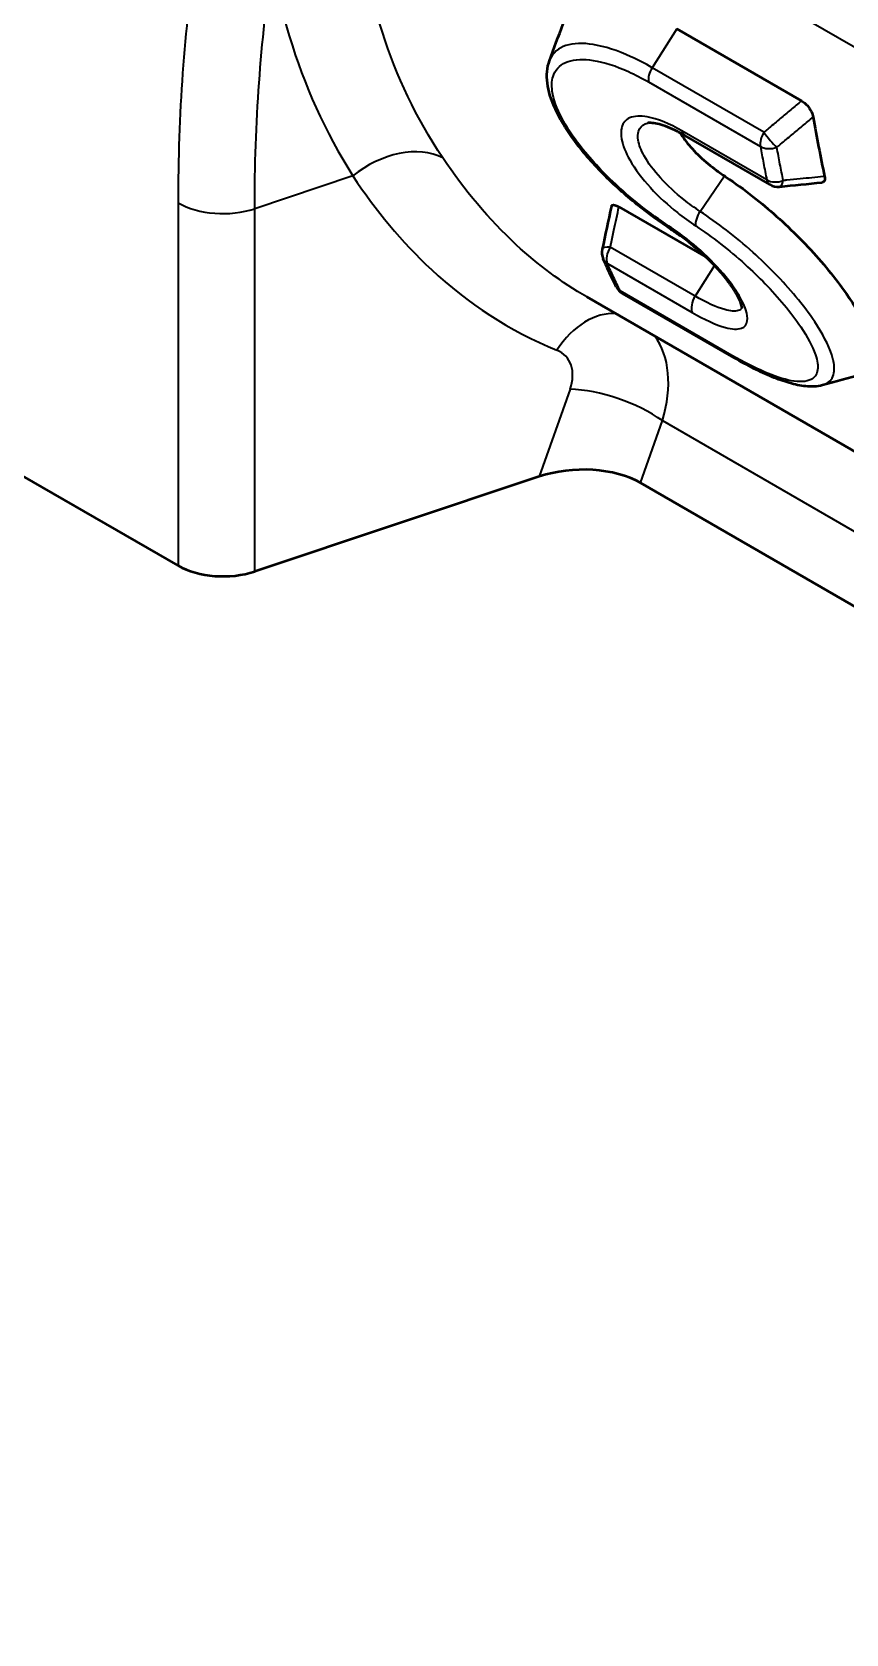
# Model space of a CAD drawing. Header units: millimetres. Extents: x 0 to 1485, y 0 to 1050.
# Drawn here: x 187.4 to 213.1, y 158.9 to 209.4 of the extents above; entities that cross this region are included whole.
import ezdxf

# ---------------------------------------------------------------- set-up
doc = ezdxf.new("R2010")
doc.units = ezdxf.units.MM
doc.header["$LTSCALE"] = 2.5
doc.layers.add('Sichtbar (ISO)', color=7, linetype='Continuous', lineweight=50)
doc.layers.add('Sichtbar schmal (ISO)', color=7, linetype='Continuous', lineweight=35)

msp = doc.modelspace()

# ---------------------------------------------------------------- linework, layer by layer
at = {"layer": 'Sichtbar (ISO)'}
for p, q in [((207.742, 209.512), (211.68, 207.239)), ((210.678, 204.598), (208.003, 206.142)), ((205.921, 203.897), (208.667, 202.312)), ((287.419, 153.42), (204.908, 201.058)), ((209.557, 199.138), (206.033, 201.172)), ((192.026, 192.592), (187.125, 195.422)), ((203.41, 195.398), (194.44, 192.409)), ((287.555, 148.461), (206.6, 195.201))]:
    msp.add_line(p, q, dxfattribs=at)
for centre, start, end in [((210.928, 205.031), 240, 275.7162), ((205.883, 202.456), 167.9804, 203.8035), ((206.283, 201.605), 206.5805, 240)]:
    msp.add_arc(centre, 0.5, start, end, dxfattribs=at)
for centre, major_axis, ratio, start_param, end_param in [((-209.987, 762.833), (-1137.264, 141.057), 0.484042, 2.009222, 2.010493), ((783.778, 180.94), (-399.271, -538.22), 0.816322, 5.220375, 5.222531), ((204.66, 194.148), (2.629, 0.122), 0.556769, 0.715118, 2.04024), ((193.44, 193.409), (2, 0), 0.57735, 3.926991, 5.235988)]:
    msp.add_ellipse(centre, major_axis=major_axis, ratio=ratio, start_param=start_param, end_param=end_param, dxfattribs=at)
for points in [[(203.734, 208.503), (203.876, 208.89), (204.018, 209.276), (204.16, 209.662)], [(212.042, 206.729), (212.153, 206.097), (212.274, 205.471), (212.404, 204.855)], [(213.587, 198.615), (213.17, 198.503), (212.754, 198.391), (212.338, 198.278)]]:
    msp.add_open_spline(points, degree=3, dxfattribs=at)
for points, knots in [([(207.562, 203.188), (207.206, 203.421), (206.845, 203.684), (206.127, 204.267), (205.769, 204.587), (205.254, 205.109), (205.086, 205.291), (204.768, 205.659), (204.619, 205.846), (204.362, 206.199), (204.252, 206.364), (203.978, 206.822), (203.835, 207.12), (203.671, 207.67), (203.635, 207.923), (203.669, 208.282), (203.694, 208.396), (203.734, 208.503)], [-0.000008, -0.000008, -0.000008, -0.000008, 0.282624, 0.282624, 0.565261, 0.565261, 0.706579, 0.706579, 0.842477, 0.842477, 0.956879, 0.956879, 1.156209, 1.156209, 1.329427, 1.329427, 1.41317, 1.41317, 1.41317, 1.41317]), ([(211.68, 207.239), (211.722, 207.214), (211.765, 207.183), (211.844, 207.108), (211.879, 207.069), (211.941, 206.982), (211.968, 206.938), (212.002, 206.865), (212.013, 206.837), (212.031, 206.782), (212.038, 206.755), (212.042, 206.729)], [0, 0, 0, 0, 0.0356303, 0.0356303, 0.0677739, 0.0677739, 0.0998273, 0.0998273, 0.1202458, 0.1202458, 0.1415178, 0.1415178, 0.1415178, 0.1415178]), ([(208.003, 206.142), (207.895, 206.205), (207.788, 206.261), (207.582, 206.359), (207.483, 206.401), (207.295, 206.47), (207.207, 206.496), (207.049, 206.531), (206.98, 206.54), (206.872, 206.544), (206.834, 206.538), (206.817, 206.534)], [0, 0, 0, 0, 0.1012084, 0.1012084, 0.2024168, 0.2024168, 0.3036251, 0.3036251, 0.4048335, 0.4048335, 0.5060419, 0.5060419, 0.5060419, 0.5060419]), ([(207.866, 206.218), (207.904, 206.149), (207.95, 206.078), (208.109, 205.86), (208.247, 205.703), (208.577, 205.379), (208.758, 205.227), (209.038, 205.015), (209.141, 204.941), (209.244, 204.874)], [0.0998904, 0.0998904, 0.0998904, 0.0998904, 0.1529802, 0.1529802, 0.2673441, 0.2673441, 0.3889276, 0.3889276, 0.4608072, 0.4608072, 0.4608072, 0.4608072]), ([(209.244, 204.874), (209.262, 204.861), (209.281, 204.849), (209.581, 204.648), (209.868, 204.44), (210.645, 203.83), (211.14, 203.391), (212.096, 202.424), (212.528, 201.922), (213.17, 201.059), (213.413, 200.682), (213.768, 200.004), (213.882, 199.712), (213.994, 199.195), (213.978, 198.99), (213.833, 198.728), (213.726, 198.653), (213.587, 198.615)], [1.508905, 1.508905, 1.508905, 1.508905, 1.523467, 1.523467, 1.744857, 1.744857, 2.121834, 2.121834, 2.508447, 2.508447, 2.811377, 2.811377, 3.08858, 3.08858, 3.388809, 3.388809, 3.635075, 3.635075, 3.635075, 3.635075]), ([(212.404, 204.855), (212.414, 204.811), (212.415, 204.771), (212.399, 204.712), (212.384, 204.691), (212.35, 204.673), (212.338, 204.67), (212.323, 204.668)], [0, 0, 0, 0, 0.03758467, 0.03758467, 0.0721228, 0.0721228, 0.08903675, 0.08903675, 0.08903675, 0.08903675]), ([(205.684, 203.916), (205.688, 203.934), (205.698, 203.947), (205.733, 203.962), (205.759, 203.962), (205.828, 203.945), (205.873, 203.925), (205.921, 203.897)], [0.0424619, 0.0424619, 0.0424619, 0.0424619, 0.0719845, 0.0719845, 0.1063174, 0.1063174, 0.1473318, 0.1473318, 0.1473318, 0.1473318]), ([(209.804, 200.708), (209.804, 200.708), (209.804, 200.71), (209.803, 200.726), (209.799, 200.752), (209.778, 200.83), (209.759, 200.885), (209.698, 201.023), (209.653, 201.109), (209.534, 201.307), (209.456, 201.421), (209.265, 201.675), (209.147, 201.815), (208.865, 202.123), (208.696, 202.29), (208.305, 202.641), (208.082, 202.821), (207.761, 203.054), (207.661, 203.123), (207.562, 203.188)], [0.7409784, 0.7409784, 0.7409784, 0.7409784, 0.7651141, 0.7651141, 0.8300127, 0.8300127, 0.903322, 0.903322, 0.9890423, 0.9890423, 1.0889541, 1.0889541, 1.2081314, 1.2081314, 1.3594018, 1.3594018, 1.5505876, 1.5505876, 1.6384819, 1.6384819, 1.6384819, 1.6384819]), ([(205.836, 201.382), (205.807, 201.439), (205.779, 201.496), (205.723, 201.611), (205.695, 201.669), (205.64, 201.785), (205.613, 201.843), (205.558, 201.96), (205.532, 202.018), (205.478, 202.136), (205.452, 202.195), (205.426, 202.255)], [0, 0, 0, 0, 0.0576537, 0.0576537, 0.1153074, 0.1153074, 0.1729612, 0.1729612, 0.2306149, 0.2306149, 0.2882686, 0.2882686, 0.2882686, 0.2882686]), ([(212.338, 198.278), (212.157, 198.23), (211.984, 198.228), (211.64, 198.261), (211.468, 198.298), (211.113, 198.4), (210.931, 198.466), (210.556, 198.62), (210.363, 198.709), (209.967, 198.908), (209.764, 199.018), (209.557, 199.138)], [1.6748291, 1.6748291, 1.6748291, 1.6748291, 1.8443113, 1.8443113, 2.0137934, 2.0137934, 2.1832756, 2.1832756, 2.3527578, 2.3527578, 2.52224, 2.52224, 2.52224, 2.52224])]:
    msp.add_open_spline(points, degree=3, knots=knots, dxfattribs=at)
at = {"layer": 'Sichtbar schmal (ISO)'}
for p, q in [((199.692, 216.817), (282.475, 169.022)), ((207.742, 209.512), (206.97, 208.283)), ((210.493, 206.249), (206.97, 208.283)), ((206.856, 207.834), (210.379, 205.8)), ((210.582, 204.747), (207.907, 206.291)), ((197.535, 204.871), (194.44, 203.84)), ((208.481, 203.755), (209.244, 204.874)), ((192.026, 204.023), (192.026, 192.592)), ((194.44, 192.409), (194.44, 203.84)), ((208.325, 201.084), (205.65, 202.628)), ((205.556, 202.114), (208.23, 200.569)), ((208.931, 202.049), (208.325, 201.084)), ((209.484, 199.218), (205.96, 201.252)), ((204.38, 198.15), (203.41, 195.398)), ((206.6, 195.201), (207.291, 197.161)), ((207.291, 197.161), (287.536, 150.832))]:
    msp.add_line(p, q, dxfattribs=at)
for centre, major_axis, ratio, start_param, end_param in [((207.203, 208.111), (0.25, 0.433), 0.57735, 1.505728, 2.544881), ((208.253, 206.575), (-0.25, -0.433), 0.57735, 5.705234, 6.283185), ((210.726, 206.077), (0.25, 0.433), 0.57735, 1.505728, 2.544881), ((210.726, 206.077), (-0.32, 0.384), 0.166968, 0.972629, 2.326819), ((198.785, 203.621), (2.082, 1.384), 0.700036, 0.374182, 1.710933), ((210.726, 206.077), (-0.492, -0.09), 0.675489, 0.671581, 1.804313), ((210.928, 205.031), (0.49, 0.1), 0.683964, 3.799479, 4.932827), ((210.928, 205.031), (-0.25, -0.433), 0.57735, 5.705234, 6.283185), ((210.928, 205.031), (0.05, -0.498), 0.371554, 0, 0.873769), ((193.44, 204.84), (2, 0), 0.57735, 3.926991, 5.235988), ((208.681, 203.603), (0.275, 0.418), 0.500805, 1.537049, 2.663978), ((207.836, 203.606), (-0.274, -0.418), 0.500246, 5.819989, 6.283185), ((205.883, 202.456), (-0.489, 0.104), 0.282226, 5.268538, 6.283185), ((205.883, 202.456), (-0.25, -0.433), 0.57735, 4.64732, 5.883611), ((205.883, 202.456), (-0.457, -0.202), 0.752366, 0, 0.503149), ((206.283, 201.605), (-0.447, -0.224), 0.76335, 0, 0.466427), ((206.283, 201.605), (-0.25, -0.433), 0.57735, 5.91943, 6.283185), ((208.558, 200.912), (0.25, 0.433), 0.57735, 1.505728, 2.742018), ((205.215, 198.131), (0.941, 2.316), 0.677587, 0.199979, 1.292304), ((204.367, 196.898), (2.331, 3.264), 0.631811, 5.209879, 6.091632), ((203.117, 198.148), (-1.134, -1.037), 0.697902, 2.224388, 3.462), ((209.807, 199.571), (-0.25, -0.433), 0.57735, 5.91943, 6.283185), ((205.63, 196.9), (2.358, -0.832), 0.396316, 0.937358, 2.26248)]:
    msp.add_ellipse(centre, major_axis=major_axis, ratio=ratio, start_param=start_param, end_param=end_param, dxfattribs=at)
for points, knots in [([(200.369, 205.442), (199.533, 206.688), (198.901, 208.03), (198.026, 210.771), (197.782, 212.169), (197.708, 213.55)], [-2.676454, -2.676454, -2.676454, -2.676454, -1.338227, -1.338227, 0, 0, 0, 0]), ([(192.603, 212.009), (192.41, 210.746), (192.266, 209.446), (192.073, 206.781), (192.026, 205.416), (192.026, 204.023)], [0, 0, 0, 0, 1.023278, 1.023278, 2.046556, 2.046556, 2.046556, 2.046556]), ([(194.44, 203.84), (194.44, 205.191), (194.486, 206.515), (194.672, 209.099), (194.813, 210.359), (195, 211.584)], [-2.046556, -2.046556, -2.046556, -2.046556, -1.023278, -1.023278, 0, 0, 0, 0]), ([(195, 211.584), (195.128, 210.805), (195.307, 210.025), (195.994, 207.747), (196.653, 206.263), (197.535, 204.871)], [0.648764, 0.648764, 0.648764, 0.648764, 1.338227, 1.338227, 2.676454, 2.676454, 2.676454, 2.676454]), ([(206.97, 208.283), (206.742, 208.414), (206.518, 208.53), (205.88, 208.821), (205.477, 208.954), (204.788, 209.064), (204.493, 209.06), (204.023, 208.904), (203.839, 208.764), (203.74, 208.521), (203.737, 208.512), (203.734, 208.503)], [-2.524817, -2.524817, -2.524817, -2.524817, -2.343194, -2.343194, -1.997811, -1.997811, -1.698373, -1.698373, -1.423451, -1.423451, -1.41317, -1.41317, -1.41317, -1.41317]), ([(207.497, 203.294), (207.497, 203.294), (207.497, 203.294), (207.497, 203.294), (206.911, 203.678), (206.303, 204.15), (205.325, 205.081), (204.937, 205.5), (204.423, 206.188), (204.257, 206.441), (203.964, 206.993), (203.856, 207.288), (203.791, 207.747), (203.81, 207.924), (203.95, 208.272), (204.112, 208.404), (204.538, 208.552), (204.811, 208.559), (205.452, 208.461), (205.83, 208.339), (206.43, 208.067), (206.642, 207.957), (206.856, 207.834)], [-0.000025, -0.000025, -0.000025, -0.000025, 0, 0, 0, 0.485425, 0.485425, 0.82023, 0.82023, 1.007407, 1.007407, 1.235454, 1.235454, 1.423451, 1.423451, 1.698373, 1.698373, 1.997811, 1.997811, 2.343194, 2.343194, 2.524817, 2.524817, 2.524817, 2.524817]), ([(211.68, 207.239), (211.665, 207.227), (211.651, 207.215), (211.637, 207.203), (211.525, 207.109), (211.413, 207.016), (211.189, 206.829), (211.078, 206.736), (210.966, 206.643), (210.848, 206.545), (210.73, 206.447), (210.573, 206.315), (210.533, 206.282), (210.493, 206.249)], [-0.0114235, -0.0114235, -0.0114235, -0.0114235, 0, 0, 0, 0.0886044, 0.0886044, 0.1772088, 0.1772088, 0.1772088, 0.2704125, 0.2704125, 0.3020509, 0.3020509, 0.3020509, 0.3020509]), ([(207.907, 206.291), (207.519, 206.515), (207.142, 206.673), (206.6, 206.77), (206.407, 206.766), (206.137, 206.645), (206.047, 206.546), (205.982, 206.299), (205.98, 206.174), (206.043, 205.836), (206.133, 205.609), (206.431, 205.08), (206.662, 204.779), (207.181, 204.211), (207.472, 203.947), (207.956, 203.561), (208.15, 203.421), (208.341, 203.295)], [0, 0, 0, 0, 0.32954, 0.32954, 0.543569, 0.543569, 0.721345, 0.721345, 0.847014, 0.847014, 1.020684, 1.020684, 1.243115, 1.243115, 1.481117, 1.481117, 1.639412, 1.639412, 1.639412, 1.639412]), ([(208.481, 203.755), (208.309, 203.868), (208.135, 203.993), (207.706, 204.335), (207.453, 204.566), (207.022, 205.038), (206.841, 205.278), (206.617, 205.684), (206.554, 205.853), (206.513, 206.105), (206.517, 206.199), (206.574, 206.387), (206.646, 206.465), (206.77, 206.519), (206.793, 206.527), (206.817, 206.534)], [-1.639412, -1.639412, -1.639412, -1.639412, -1.481117, -1.481117, -1.243115, -1.243115, -1.020684, -1.020684, -0.847014, -0.847014, -0.721345, -0.721345, -0.543569, -0.543569, -0.506042, -0.506042, -0.506042, -0.506042]), ([(210.899, 205.774), (210.939, 205.808), (210.979, 205.841), (211.136, 205.972), (211.254, 206.071), (211.372, 206.169), (211.484, 206.262), (211.595, 206.355), (211.819, 206.542), (211.931, 206.636), (212.042, 206.729)], [-0.3020509, -0.3020509, -0.3020509, -0.3020509, -0.2704125, -0.2704125, -0.1772088, -0.1772088, -0.1772088, -0.0886044, -0.0886044, 0, 0, 0, 0]), ([(210.379, 205.8), (210.411, 205.623), (210.444, 205.447), (210.512, 205.096), (210.547, 204.921), (210.582, 204.747)], [0, 0, 0, 0, 0.1452473, 0.1452473, 0.2904946, 0.2904946, 0.2904946, 0.2904946]), ([(211.102, 204.725), (211.066, 204.899), (211.032, 205.073), (210.964, 205.423), (210.931, 205.598), (210.899, 205.774)], [-0.2904946, -0.2904946, -0.2904946, -0.2904946, -0.1452473, -0.1452473, 0, 0, 0, 0]), ([(204.908, 201.058), (204.109, 201.52), (203.371, 202.07), (201.82, 203.5), (201.049, 204.428), (200.369, 205.442)], [-1.929038, -1.929038, -1.929038, -1.929038, -1.088869, -1.088869, 0, 0, 0, 0]), ([(197.535, 204.871), (198.252, 203.792), (199.071, 202.795), (201.15, 200.863), (202.469, 199.989), (203.965, 199.381)], [0, 0, 0, 0, 1.088869, 1.088869, 2.406345, 2.406345, 2.406345, 2.406345]), ([(212.404, 204.855), (212.393, 204.854), (212.382, 204.853), (212.371, 204.852), (212.249, 204.84), (212.127, 204.827), (211.882, 204.803), (211.759, 204.791), (211.637, 204.779), (211.496, 204.765), (211.355, 204.751), (211.177, 204.733), (211.139, 204.729), (211.102, 204.725)], [-0.0071672, -0.0071672, -0.0071672, -0.0071672, 0, 0, 0, 0.0794946, 0.0794946, 0.1589892, 0.1589892, 0.1589892, 0.2505337, 0.2505337, 0.274878, 0.274878, 0.274878, 0.274878]), ([(205.65, 202.628), (205.658, 202.666), (205.666, 202.704), (205.704, 202.883), (205.735, 203.025), (205.765, 203.167), (205.791, 203.288), (205.817, 203.41), (205.869, 203.654), (205.895, 203.776), (205.921, 203.897)], [-0.2704631, -0.2704631, -0.2704631, -0.2704631, -0.2464084, -0.2464084, -0.1557461, -0.1557461, -0.1557461, -0.0778731, -0.0778731, 0, 0, 0, 0]), ([(212.338, 198.278), (212.38, 198.29), (212.419, 198.304), (212.579, 198.387), (212.668, 198.497), (212.722, 198.813), (212.703, 199.003), (212.532, 199.537), (212.337, 199.907), (211.915, 200.541), (211.713, 200.807), (211.077, 201.572), (210.614, 202.041), (209.592, 202.962), (209.028, 203.395), (208.481, 203.755)], [-1.674829, -1.674829, -1.674829, -1.674829, -1.611622, -1.611622, -1.39318, -1.39318, -1.20884, -1.20884, -0.961148, -0.961148, -0.781696, -0.781696, -0.42617, -0.42617, 0, 0, 0, 0]), ([(208.23, 200.569), (208.616, 200.347), (208.978, 200.179), (209.485, 200.043), (209.662, 200.029), (209.885, 200.112), (209.95, 200.188), (209.979, 200.399), (209.965, 200.514), (209.864, 200.828), (209.755, 201.043), (209.424, 201.547), (209.184, 201.839), (208.651, 202.395), (208.355, 202.657), (207.872, 203.036), (207.683, 203.171), (207.497, 203.294)], [0, 0, 0, 0, 0.327107, 0.327107, 0.545931, 0.545931, 0.718968, 0.718968, 0.8488, 0.8488, 1.023458, 1.023458, 1.245299, 1.245299, 1.484369, 1.484369, 1.638482, 1.638482, 1.638482, 1.638482]), ([(208.341, 203.295), (208.341, 203.295), (208.341, 203.295), (208.341, 203.295), (208.855, 202.957), (209.383, 202.55), (210.328, 201.695), (210.751, 201.264), (211.318, 200.583), (211.496, 200.349), (211.863, 199.803), (212.028, 199.495), (212.179, 199.048), (212.2, 198.888), (212.163, 198.615), (212.09, 198.517), (211.831, 198.376), (211.611, 198.372), (211.106, 198.467), (210.822, 198.562), (210.195, 198.83), (209.848, 199.008), (209.484, 199.218)], [-0.000023, -0.000023, -0.000023, -0.000023, 0, 0, 0, 0.42617, 0.42617, 0.781696, 0.781696, 0.961148, 0.961148, 1.20884, 1.20884, 1.39318, 1.39318, 1.611622, 1.611622, 1.919319, 1.919319, 2.213872, 2.213872, 2.52224, 2.52224, 2.52224, 2.52224]), ([(205.96, 201.252), (205.89, 201.393), (205.821, 201.535), (205.686, 201.822), (205.62, 201.967), (205.556, 202.114)], [0, 0, 0, 0, 0.1441343, 0.1441343, 0.2882686, 0.2882686, 0.2882686, 0.2882686]), ([(209.803, 200.722), (209.779, 200.676), (209.739, 200.645), (209.584, 200.594), (209.436, 200.609), (208.996, 200.733), (208.671, 200.884), (208.325, 201.084)], [-0.6645239, -0.6645239, -0.6645239, -0.6645239, -0.5459306, -0.5459306, -0.3271073, -0.3271073, 0, 0, 0, 0])]:
    msp.add_open_spline(points, degree=3, knots=knots, dxfattribs=at)

doc.saveas('drawing.dxf')
